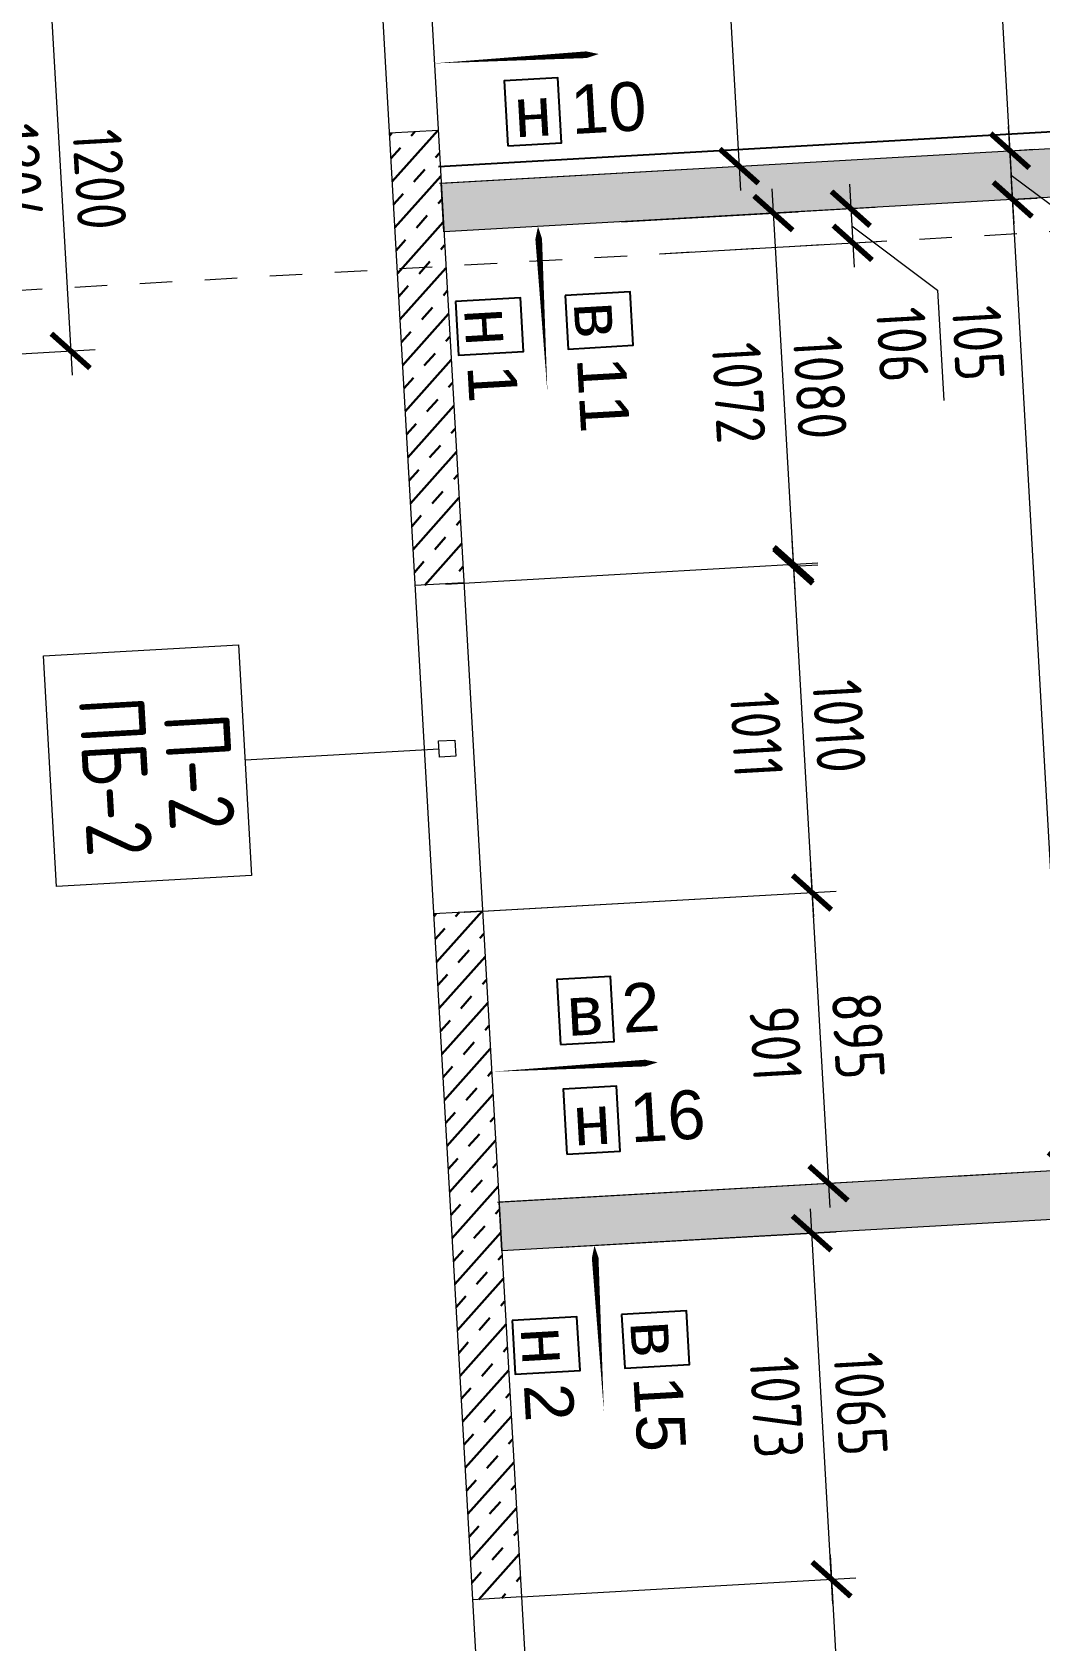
# Model space of a CAD drawing. Header units: metres. Extents: x 93803 to 107732, y 94484 to 125083.
# Drawn here: x 107726.018 to 107729.115, y 110800.807 to 110805.748 of the extents above; entities that cross this region are included whole.
import ezdxf

# ---------------------------------------------------------------- set-up
doc = ezdxf.new("R2010")
doc.units = ezdxf.units.M
doc.header["$PDMODE"] = 35
doc.header["$PDSIZE"] = 1
doc.linetypes.add('_ШПТ__20_т__2_5__Линия сетки', pattern=[25, 20, -2.5, 0, -2.5])
doc.layers.get('Defpoints').update_dxf_attribs({"color": 253})
for name, color, linetype in [('2023.10.30_В_ОТКЛОНЕНИЯ', 7, 'Continuous'), ('2023.10.30_Н_ОТКЛОНЕНИЯ', 7, 'Continuous'), ('_4-3_ маркировка на кладочных планах АР', 7, 'Continuous')]:
    doc.layers.add(name, color=color, linetype=linetype)
for name, color, linetype, lineweight in [('Оси', 250, 'Continuous', 9), ('Размеры', 250, 'Continuous', 9), ('Стены', 7, 'Continuous', 18), ('Стены штриховка', 7, 'Continuous', 30)]:
    doc.layers.add(name, color=color, linetype=linetype, lineweight=lineweight)
doc.styles.add('AxeAndPointZ', font='arial.ttf')
doc.styles.add('ГОСТ 2.304', font='CS_Gost2304.shx')
doc.styles.add('стиль1', font='isocpeur.ttf')
doc.dimstyles.new('невидим', dxfattribs={"dimscale": 100, "dimtxt": 1.5, "dimasz": 1.5, "dimexe": 0.3, "dimexo": 0, "dimgap": 0.5, "dimtad": 1, "dimdec": 0, "dimtxsty": 'ГОСТ 2.304', "dimblk": 'OBLIQUE', "dimcen": 2.5, "dimdle": 0.5, "dimse1": 1, "dimse2": 1, "dimsd1": 1, "dimsd2": 1, "dimadec": 0, "dimazin": 2, "dimtfac": 0.75, "dimtdec": 0, "dimtofl": 0, "dimtmove": 2, "dimatfit": 3, "dimfxl": 1, "dimtfill": 1, "dimtolj": 1, "dimlwd": 9, "dimlwe": 9, "dimarcsym": 1})
doc.dimstyles.new('СПДС', dxfattribs={"dimscale": 100, "dimtxt": 2, "dimasz": 1.5, "dimexe": 1, "dimexo": 0, "dimgap": 0.5, "dimtad": 1, "dimdec": 0, "dimtxsty": 'ГОСТ 2.304', "dimblk": 'ARCHTICK', "dimcen": 2.5, "dimdle": 1, "dimadec": 0, "dimazin": 2, "dimtfac": 0.75, "dimtdec": 0, "dimtmove": 1, "dimatfit": 3, "dimfxl": 1, "dimtfill": 1, "dimtolj": 1, "dimlwd": 9, "dimlwe": 9, "dimarcsym": 1})

# ---------------------------------------------------------------- blocks, each defined once
blk = doc.blocks.new('_ArchTick')
at = {"color": 0, "linetype": 'ByBlock', "const_width": 0.15}
blk.add_lwpolyline([(-0.5, -0.5), (0.5, 0.5)], dxfattribs=at)
blk = doc.blocks.new('*D4520')
at = {"layer": 'Defpoints', "color": 0, "ltscale": 75, "transparency": 16777216}
for p in [(41116.9, 9341.3), (40106.9, 8272), (41116.9, 8272)]:
    blk.add_point(p, dxfattribs=at)
at = {"layer": 'Размеры', "color": 0, "lineweight": 9, "ltscale": 75, "transparency": 16777216}
for p, q in [((40106.9, 8272), (40106.9, 9416.3)), ((41116.9, 8272), (41116.9, 9416.3)), ((40031.9, 9341.3), (41191.9, 9341.3))]:
    blk.add_line(p, q, dxfattribs=at)
at = {"layer": 'Размеры', "color": 0, "lineweight": 9, "ltscale": 75, "transparency": 16777216, "xscale": 112.5, "yscale": 112.5, "zscale": 112.5, "rotation": 180}
blk.add_blockref('_ArchTick', (40106.9, 9341.3), dxfattribs=at)
at = {"layer": 'Размеры', "color": 0, "lineweight": 9, "ltscale": 75, "transparency": 16777216, "xscale": 112.5, "yscale": 112.5, "zscale": 112.5}
blk.add_blockref('_ArchTick', (41116.9, 9341.3), dxfattribs=at)
at = {"layer": 'Размеры', "color": 0, "lineweight": 25, "ltscale": 75, "transparency": 16777216, "insert": (40611.9, 9453.8), "char_height": 150, "width": 139.673, "attachment_point": 5, "style": 'ГОСТ 2.304'}
blk.add_mtext('\\A1;1010', dxfattribs=at)
blk = doc.blocks.new('*D4529')
at = {"layer": 'Defpoints', "color": 0, "ltscale": 75, "transparency": 16777216}
for p in [(38876.4, 9244.2), (36761.4, 8321), (38876.4, 8322)]:
    blk.add_point(p, dxfattribs=at)
at = {"layer": 'Размеры', "color": 0, "lineweight": 9, "ltscale": 75, "transparency": 16777216}
for p, q in [((36761.4, 8321), (36761.4, 9319.2)), ((38876.4, 8322), (38876.4, 9319.2)), ((36686.4, 9244.2), (38951.4, 9244.2))]:
    blk.add_line(p, q, dxfattribs=at)
at = {"layer": 'Размеры', "color": 0, "lineweight": 9, "ltscale": 75, "transparency": 16777216, "xscale": 112.5, "yscale": 112.5, "zscale": 112.5, "rotation": 180}
blk.add_blockref('_ArchTick', (36761.4, 9244.2), dxfattribs=at)
at = {"layer": 'Размеры', "color": 0, "lineweight": 9, "ltscale": 75, "transparency": 16777216, "xscale": 112.5, "yscale": 112.5, "zscale": 112.5}
blk.add_blockref('_ArchTick', (38876.4, 9244.2), dxfattribs=at)
at = {"layer": 'Размеры', "color": 0, "lineweight": 25, "ltscale": 75, "transparency": 16777216, "insert": (37818.9, 9365.6), "char_height": 150, "width": 172.39, "attachment_point": 5, "style": 'ГОСТ 2.304'}
blk.add_mtext('\\A1;2115', dxfattribs=at)
blk = doc.blocks.new('*D4530')
at = {"layer": 'Defpoints', "color": 0, "ltscale": 75, "transparency": 16777216}
for p in [(40113.1, 9341.3), (40113.1, 9341.3), (39026.4, 8873.7)]:
    blk.add_point(p, dxfattribs=at)
at = {"layer": 'Размеры', "color": 0, "lineweight": 9, "ltscale": 75, "transparency": 16777216}
for p, q in [((39026.4, 8873.7), (39026.4, 9416.3)), ((40113.1, 9341.3), (40113.1, 9416.3)), ((38951.4, 9341.3), (40188.1, 9341.3))]:
    blk.add_line(p, q, dxfattribs=at)
at = {"layer": 'Размеры', "color": 0, "lineweight": 9, "ltscale": 75, "transparency": 16777216, "xscale": 112.5, "yscale": 112.5, "zscale": 112.5, "rotation": 180}
blk.add_blockref('_ArchTick', (39026.4, 9341.3), dxfattribs=at)
at = {"layer": 'Размеры', "color": 0, "lineweight": 9, "ltscale": 75, "transparency": 16777216, "xscale": 112.5, "yscale": 112.5, "zscale": 112.5}
blk.add_blockref('_ArchTick', (40113.1, 9341.3), dxfattribs=at)
at = {"layer": 'Размеры', "color": 0, "lineweight": 25, "ltscale": 75, "transparency": 16777216, "insert": (39569.7, 9453.8), "char_height": 150, "width": 172.39, "attachment_point": 5, "style": 'ГОСТ 2.304'}
blk.add_mtext('\\A1;1080', dxfattribs=at)
blk = doc.blocks.new('*D4531')
at = {"layer": 'Defpoints', "color": 0, "ltscale": 75, "transparency": 16777216}
for p in [(42011.4, 9341.3), (42011.4, 8322), (41116.9, 8273)]:
    blk.add_point(p, dxfattribs=at)
at = {"layer": 'Размеры', "color": 0, "lineweight": 9, "ltscale": 75, "transparency": 16777216}
for p, q in [((41116.9, 8273), (41116.9, 9416.3)), ((42011.4, 8322), (42011.4, 9416.3)), ((41041.9, 9341.3), (42086.4, 9341.3))]:
    blk.add_line(p, q, dxfattribs=at)
at = {"layer": 'Размеры', "color": 0, "lineweight": 9, "ltscale": 75, "transparency": 16777216, "xscale": 112.5, "yscale": 112.5, "zscale": 112.5, "rotation": 180}
blk.add_blockref('_ArchTick', (41116.9, 9341.3), dxfattribs=at)
at = {"layer": 'Размеры', "color": 0, "lineweight": 9, "ltscale": 75, "transparency": 16777216, "xscale": 112.5, "yscale": 112.5, "zscale": 112.5}
blk.add_blockref('_ArchTick', (42011.4, 9341.3), dxfattribs=at)
at = {"layer": 'Размеры', "color": 0, "lineweight": 25, "ltscale": 75, "transparency": 16777216, "insert": (41564.2, 9458.1), "char_height": 150, "width": 139.673, "attachment_point": 5, "style": 'ГОСТ 2.304'}
blk.add_mtext('\\A1;895', dxfattribs=at)
blk = doc.blocks.new('*D4966')
at = {"layer": 'Defpoints', "color": 0, "ltscale": 100, "transparency": 16777216}
for p in [(44236.5, 9281.6), (43226.5, 8327), (44236.5, 8327)]:
    blk.add_point(p, dxfattribs=at)
at = {"layer": 'Размеры', "color": 0, "lineweight": 9, "ltscale": 100, "transparency": 16777216}
for p, q in [((43226.5, 8327), (43226.5, 9356.6)), ((44236.5, 8327), (44236.5, 9356.6)), ((43151.5, 9281.6), (44311.5, 9281.6))]:
    blk.add_line(p, q, dxfattribs=at)
at = {"layer": 'Размеры', "color": 0, "lineweight": 9, "ltscale": 100, "transparency": 16777216, "xscale": 112.5, "yscale": 112.5, "zscale": 112.5, "rotation": 180}
blk.add_blockref('_ArchTick', (43226.5, 9281.6), dxfattribs=at)
at = {"layer": 'Размеры', "color": 0, "lineweight": 9, "ltscale": 100, "transparency": 16777216, "xscale": 112.5, "yscale": 112.5, "zscale": 112.5}
blk.add_blockref('_ArchTick', (44236.5, 9281.6), dxfattribs=at)
at = {"layer": 'Размеры', "color": 0, "lineweight": 25, "ltscale": 100, "transparency": 16777216, "insert": (43731.5, 9394.1), "char_height": 150, "width": 139.673, "attachment_point": 5, "style": 'ГОСТ 2.304'}
blk.add_mtext('\\A1;1010', dxfattribs=at)
blk = doc.blocks.new('*D4987')
at = {"layer": 'Defpoints', "color": 0, "ltscale": 100, "transparency": 16777216}
for p in [(43232.7, 8716.9), (44237.6, 8245.4, 1207), (43232.7, 8179.9, 1234.1)]:
    blk.add_point(p, dxfattribs=at)
at = {"color": 0, "ltscale": 100, "transparency": 16777216, "insert": (43757.3, 9147), "char_height": 150, "attachment_point": 5, "style": 'ГОСТ 2.304', "bg_fill": 3, "box_fill_scale": 1.1, "bg_fill_color": 256, "bg_fill_true_color": 13158600, "bg_fill_transparency": 0}
blk.add_mtext('\\A1;1005', dxfattribs=at)
blk = doc.blocks.new('_Oblique')
at = {"color": 0, "linetype": 'ByBlock', "lineweight": -2}
blk.add_line((-0.5, -0.5), (0.5, 0.5), dxfattribs=at)
blk = doc.blocks.new('*D4534')
at = {"layer": 'Defpoints', "color": 0, "ltscale": 75, "transparency": 16777216}
for p in [(39131.5, 9579.6), (39026.4, 9078.4), (39131.5, 8985.3)]:
    blk.add_point(p, dxfattribs=at)
at = {"layer": 'Размеры', "color": 0, "lineweight": 9, "ltscale": 75, "transparency": 16777216}
for p, q in [((39078.9, 9579.6), (39291.4, 9831.5)), ((39291.4, 9831.5), (39631.4, 9831.5)), ((39026.4, 9078.4), (39026.4, 9654.6)), ((39131.5, 8985.3), (39131.5, 9654.6)), ((38951.4, 9579.6), (39206.5, 9579.6))]:
    blk.add_line(p, q, dxfattribs=at)
at = {"layer": 'Размеры', "color": 0, "lineweight": 9, "ltscale": 75, "transparency": 16777216, "xscale": 112.5, "yscale": 112.5, "zscale": 112.5, "rotation": 180}
blk.add_blockref('_ArchTick', (39026.4, 9579.6), dxfattribs=at)
at = {"layer": 'Размеры', "color": 0, "lineweight": 9, "ltscale": 75, "transparency": 16777216, "xscale": 112.5, "yscale": 112.5, "zscale": 112.5}
blk.add_blockref('_ArchTick', (39131.5, 9579.6), dxfattribs=at)
at = {"layer": 'Размеры', "color": 0, "lineweight": 25, "ltscale": 75, "transparency": 16777216, "insert": (39461.4, 9947.1), "char_height": 150, "attachment_point": 5, "style": 'ГОСТ 2.304'}
blk.add_mtext('\\A1;105', dxfattribs=at)
blk = doc.blocks.new('*D4988')
at = {"layer": 'Defpoints', "color": 0, "ltscale": 100, "transparency": 16777216}
for p in [(41108.9, 8728.4), (41108.9, 8262.6, 1398), (40098, 8251.5, 1379.2)]:
    blk.add_point(p, dxfattribs=at)
at = {"color": 0, "ltscale": 100, "transparency": 16777216, "insert": (40623.6, 9198.5), "char_height": 150, "attachment_point": 5, "style": 'ГОСТ 2.304', "bg_fill": 3, "box_fill_scale": 1.1, "bg_fill_color": 256, "bg_fill_true_color": 13158600, "bg_fill_transparency": 0}
blk.add_mtext('\\A1;1011', dxfattribs=at)
blk = doc.blocks.new('*D4989')
at = {"layer": 'Defpoints', "color": 0, "ltscale": 100, "transparency": 16777216}
for p in [(39025.8, 9108.2, -53.6), (39025.8, 8737.7), (40098, 8251.5, 1379.2)]:
    blk.add_point(p, dxfattribs=at)
at = {"color": 0, "ltscale": 100, "transparency": 16777216, "insert": (39571.9, 9203.6), "char_height": 150, "attachment_point": 5, "style": 'ГОСТ 2.304', "bg_fill": 3, "box_fill_scale": 1.1, "bg_fill_color": 256, "bg_fill_true_color": 13158600, "bg_fill_transparency": 0}
blk.add_mtext('\\A1;1072', dxfattribs=at)
blk = doc.blocks.new('*D4990')
at = {"layer": 'Defpoints', "color": 0, "ltscale": 100, "transparency": 16777216}
for p in [(39025.8, 9108.2, -53.6), (36762.7, 8708.9), (36762.7, 8250.3, 1137.7)]:
    blk.add_point(p, dxfattribs=at)
at = {"color": 0, "ltscale": 100, "transparency": 16777216, "insert": (37759.6, 9110.3), "char_height": 150, "attachment_point": 5, "style": 'ГОСТ 2.304', "bg_fill": 3, "box_fill_scale": 1.1, "bg_fill_color": 256, "bg_fill_true_color": 13158600, "bg_fill_transparency": 0}
blk.add_mtext('\\A1;2113', dxfattribs=at)
blk = doc.blocks.new('*D4956')
at = {"layer": 'Defpoints', "color": 0, "ltscale": 100, "transparency": 16777216}
for p in [(39025.8, 9108.2, -53.6), (39131.5, 9124.6), (39131.5, 9108.2)]:
    blk.add_point(p, dxfattribs=at)
at = {"color": 0, "ltscale": 100, "transparency": 16777216, "insert": (39452.7, 9714.2), "char_height": 150, "attachment_point": 5, "style": 'ГОСТ 2.304', "bg_fill": 3, "box_fill_scale": 1.1, "bg_fill_color": 256, "bg_fill_true_color": 13158600, "bg_fill_transparency": 0}
blk.add_mtext('\\A1;106', dxfattribs=at)
blk = doc.blocks.new('*D4957')
at = {"layer": 'Defpoints', "color": 0, "ltscale": 100, "transparency": 16777216}
for p in [(42161.5, 9281.6), (42161.5, 8496), (43226.5, 8327)]:
    blk.add_point(p, dxfattribs=at)
at = {"layer": 'Размеры', "color": 0, "lineweight": 9, "ltscale": 100, "transparency": 16777216}
for p, q in [((42161.5, 8496), (42161.5, 9356.6)), ((43226.5, 8327), (43226.5, 9356.6)), ((43301.5, 9281.6), (42086.5, 9281.6))]:
    blk.add_line(p, q, dxfattribs=at)
at = {"layer": 'Размеры', "color": 0, "lineweight": 9, "ltscale": 100, "transparency": 16777216, "xscale": 112.5, "yscale": 112.5, "zscale": 112.5, "rotation": 180}
blk.add_blockref('_ArchTick', (42161.5, 9281.6), dxfattribs=at)
at = {"layer": 'Размеры', "color": 0, "lineweight": 9, "ltscale": 100, "transparency": 16777216, "xscale": 112.5, "yscale": 112.5, "zscale": 112.5}
blk.add_blockref('_ArchTick', (43226.5, 9281.6), dxfattribs=at)
at = {"layer": 'Размеры', "color": 0, "lineweight": 25, "ltscale": 100, "transparency": 16777216, "insert": (42694, 9401.6), "char_height": 150, "attachment_point": 5, "style": 'ГОСТ 2.304'}
blk.add_mtext('\\A1;1065', dxfattribs=at)
blk = doc.blocks.new('*D4919')
at = {"layer": 'Defpoints', "color": 0, "ltscale": 75, "transparency": 16777216}
for p in [(39326.5, 7161), (38126.5, 6332), (39326.5, 6332)]:
    blk.add_point(p, dxfattribs=at)
at = {"layer": 'Размеры', "color": 0, "lineweight": 9, "ltscale": 75, "transparency": 16777216}
for p, q in [((38126.5, 6332), (38126.5, 7236)), ((39326.5, 6332), (39326.5, 7236)), ((38051.5, 7161), (39401.5, 7161))]:
    blk.add_line(p, q, dxfattribs=at)
at = {"layer": 'Размеры', "color": 0, "lineweight": 9, "ltscale": 75, "transparency": 16777216, "xscale": 112.5, "yscale": 112.5, "zscale": 112.5, "rotation": 180}
blk.add_blockref('_ArchTick', (38126.5, 7161), dxfattribs=at)
at = {"layer": 'Размеры', "color": 0, "lineweight": 9, "ltscale": 75, "transparency": 16777216, "xscale": 112.5, "yscale": 112.5, "zscale": 112.5}
blk.add_blockref('_ArchTick', (39326.5, 7161), dxfattribs=at)
at = {"layer": 'Размеры', "color": 0, "lineweight": 25, "ltscale": 75, "transparency": 16777216, "insert": (38806, 7279.3), "char_height": 150, "attachment_point": 5, "style": 'ГОСТ 2.304'}
blk.add_mtext('\\A1;1200', dxfattribs=at)
blk = doc.blocks.new('*D4922')
at = {"layer": 'Defpoints', "color": 0, "ltscale": 100, "transparency": 16777216}
for p in [(39026.4, 10078.1), (39026.4, 10078.1), (42011.4, 9733.6)]:
    blk.add_point(p, dxfattribs=at)
at = {"layer": 'Размеры', "color": 0, "lineweight": 9, "ltscale": 100, "transparency": 16777216}
for p, q in [((39026.4, 10078.1), (39026.4, 10153.1)), ((42011.4, 9733.6), (42011.4, 10153.1)), ((42086.4, 10078.1), (38951.4, 10078.1))]:
    blk.add_line(p, q, dxfattribs=at)
at = {"layer": 'Размеры', "color": 0, "lineweight": 9, "ltscale": 100, "transparency": 16777216, "xscale": 112.5, "yscale": 112.5, "zscale": 112.5, "rotation": 180}
blk.add_blockref('_ArchTick', (39026.4, 10078.1), dxfattribs=at)
at = {"layer": 'Размеры', "color": 0, "lineweight": 9, "ltscale": 100, "transparency": 16777216, "xscale": 112.5, "yscale": 112.5, "zscale": 112.5}
blk.add_blockref('_ArchTick', (42011.4, 10078.1), dxfattribs=at)
at = {"layer": 'Размеры', "color": 0, "lineweight": 25, "ltscale": 100, "transparency": 16777216, "insert": (40518.9, 10200.7), "char_height": 150, "attachment_point": 5, "style": 'ГОСТ 2.304'}
blk.add_mtext('\\A1;2985', dxfattribs=at)
blk = doc.blocks.new('*D4923')
at = {"layer": 'Defpoints', "color": 0, "ltscale": 100, "transparency": 16777216}
for p in [(38876.4, 10078.1), (38876.4, 10078.1), (39026.4, 10078.1)]:
    blk.add_point(p, dxfattribs=at)
at = {"layer": 'Размеры', "color": 0, "lineweight": 9, "ltscale": 100, "transparency": 16777216}
for p, q in [((38951.4, 10078.1), (39356.4, 10559.2)), ((39356.4, 10559.2), (39690.1, 10559.2)), ((38876.4, 10078.1), (38876.4, 10153.1)), ((39026.4, 10078.1), (39026.4, 10153.1)), ((39101.4, 10078.1), (38801.4, 10078.1))]:
    blk.add_line(p, q, dxfattribs=at)
at = {"layer": 'Размеры', "color": 0, "lineweight": 9, "ltscale": 100, "transparency": 16777216, "xscale": 112.5, "yscale": 112.5, "zscale": 112.5, "rotation": 180}
blk.add_blockref('_ArchTick', (38876.4, 10078.1), dxfattribs=at)
at = {"layer": 'Размеры', "color": 0, "lineweight": 9, "ltscale": 100, "transparency": 16777216, "xscale": 112.5, "yscale": 112.5, "zscale": 112.5}
blk.add_blockref('_ArchTick', (39026.4, 10078.1), dxfattribs=at)
at = {"layer": 'Размеры', "color": 0, "lineweight": 25, "ltscale": 100, "transparency": 16777216, "insert": (39523.3, 10674.8), "char_height": 150, "attachment_point": 5, "style": 'ГОСТ 2.304'}
blk.add_mtext('\\A1;150', dxfattribs=at)
blk = doc.blocks.new('*D4931')
at = {"layer": 'Defpoints', "color": 0, "ltscale": 100, "transparency": 16777216}
for p in [(33486.4, 10078.1), (38876.4, 10078.1), (38876.4, 10078.1)]:
    blk.add_point(p, dxfattribs=at)
at = {"layer": 'Размеры', "color": 0, "lineweight": 9, "ltscale": 100, "transparency": 16777216}
for p, q in [((33486.4, 10078.1), (33486.4, 10153.1)), ((38876.4, 10078.1), (38876.4, 10153.1)), ((33411.4, 10078.1), (38951.4, 10078.1))]:
    blk.add_line(p, q, dxfattribs=at)
at = {"layer": 'Размеры', "color": 0, "lineweight": 9, "ltscale": 100, "transparency": 16777216, "xscale": 112.5, "yscale": 112.5, "zscale": 112.5, "rotation": 180}
blk.add_blockref('_ArchTick', (33486.4, 10078.1), dxfattribs=at)
at = {"layer": 'Размеры', "color": 0, "lineweight": 9, "ltscale": 100, "transparency": 16777216, "xscale": 112.5, "yscale": 112.5, "zscale": 112.5}
blk.add_blockref('_ArchTick', (38876.4, 10078.1), dxfattribs=at)
at = {"layer": 'Размеры', "color": 0, "lineweight": 25, "ltscale": 100, "transparency": 16777216, "insert": (36181.4, 10194.9), "char_height": 150, "attachment_point": 5, "style": 'ГОСТ 2.304'}
blk.add_mtext('\\A1;5390', dxfattribs=at)
blk = doc.blocks.new('*D4945')
at = {"layer": 'Defpoints', "color": 0, "transparency": 16777216}
for p in [(42159.9, 9059.3, 3953), (43232.7, 8740.3), (43232.7, 8179.9, 1234.1)]:
    blk.add_point(p, dxfattribs=at)
at = {"color": 0, "transparency": 16777216, "insert": (42689.8, 9142.7), "char_height": 150, "attachment_point": 5, "style": 'ГОСТ 2.304', "bg_fill": 3, "box_fill_scale": 1.1, "bg_fill_color": 256, "bg_fill_true_color": 13158600, "bg_fill_transparency": 0}
blk.add_mtext('\\A1;1073', dxfattribs=at)
blk = doc.blocks.new('*D3300')
at = {"layer": 'Defpoints', "color": 0, "transparency": 16777216}
for p in [(42009.9, 9059.3, 3953), (41108.9, 8742.6), (41108.9, 8262.6, 1398)]:
    blk.add_point(p, dxfattribs=at)
at = {"color": 0, "transparency": 16777216, "insert": (41573.3, 9203.6), "char_height": 150, "attachment_point": 5, "style": 'ГОСТ 2.304', "bg_fill": 3, "box_fill_scale": 1.1, "bg_fill_color": 256, "bg_fill_true_color": 13158600, "bg_fill_transparency": 0}
blk.add_mtext('\\A1;901', dxfattribs=at)
blk = doc.blocks.new('34433')
at = {"layer": 'Оси', "linetype": '_ШПТ__20_т__2_5__Линия сетки'}
blk.add_line((39131.5, -815.2), (39131.5, 12717.6), dxfattribs=at)
at = {"layer": 'Стены'}
blk.add_lwpolyline([(42011.4, 12187), (42161.5, 12187), (42161.5, 8327), (42011.4, 8327)], close=True, dxfattribs=at)
at = {"layer": 'Размеры', "color": 0, "lineweight": 25, "ltscale": 100}
dim = blk.add_linear_dim(base=(38876.4, 10078.1), p1=(39026.4, 10078.1), p2=(38876.4, 10078.1), dimstyle='СПДС', override={"dimscale": 75, "dimtfill": 0}, dxfattribs=at)
dim.commit()
dim.dimension.update_dxf_attribs({"geometry": '*D4923', "text_midpoint": (39393.9, 10559.2), "dimtype": 160})
for base, p1, p2, picture, middle in [((38876.4, 10078.1), (33486.4, 10078.1), (38876.4, 10078.1), '*D4931', (36181.4, 10194.9)), ((44236.5, 9281.6), (43226.5, 8327), (44236.5, 8327), '*D4966', (43731.5, 9394.1))]:
    dim = blk.add_linear_dim(base=base, p1=p1, p2=p2, dimstyle='СПДС', override={"dimscale": 75, "dimtfill": 0}, dxfattribs=at)
    dim.commit()
    dim.dimension.update_dxf_attribs({"geometry": picture, "text_midpoint": middle})
at = {"layer": 'Размеры', "color": 0, "lineweight": 25, "ltscale": 75}
for base, p1, p2, picture, middle, dimtype in [((39131.5, 9579.6), (39026.4, 9078.4), (39131.5, 8985.3), '*D4534', (39328.9, 9831.5), 128), ((39326.5, 7161), (38126.5, 6332), (39326.5, 6332), '*D4919', (38806, 7161), 160)]:
    dim = blk.add_linear_dim(base=base, p1=p1, p2=p2, dimstyle='СПДС', override={"dimscale": 75, "dimtfill": 0}, dxfattribs=at)
    dim.commit()
    dim.dimension.update_dxf_attribs({"geometry": picture, "text_midpoint": middle, "dimtype": dimtype})
dim = blk.add_linear_dim(base=(40113.1, 9341.3), p1=(39026.4, 8873.7), p2=(40113.1, 9341.3), text='1080', dimstyle='СПДС', override={"dimscale": 75, "dimtfill": 0}, dxfattribs=at)
dim.commit()
dim.dimension.update_dxf_attribs({"geometry": '*D4530', "text_midpoint": (39569.7, 9453.8)})
for base, p1, p2, picture, middle in [((41116.9, 9341.3), (40106.9, 8272), (41116.9, 8272), '*D4520', (40611.9, 9453.8)), ((42011.4093252, 9341.266547), (41116.9093252, 8273), (42011.4093252, 8322), '*D4531', (41564.1593252, 9458.1070982)), ((38876.4, 9244.2), (36761.4, 8321), (38876.4, 8322), '*D4529', (37818.9, 9365.6))]:
    dim = blk.add_linear_dim(base=base, p1=p1, p2=p2, dimstyle='СПДС', override={"dimscale": 75, "dimtfill": 0}, dxfattribs=at)
    dim.commit()
    dim.dimension.update_dxf_attribs({"geometry": picture, "text_midpoint": middle})
at = {"ltscale": 100, "insert": (38777.7, 7025.3), "char_height": 150, "attachment_point": 5, "style": 'ГОСТ 2.304', "bg_fill": 3, "box_fill_scale": 1.1, "bg_fill_color": 256, "bg_fill_true_color": 13158600, "bg_fill_transparency": 0}
blk.add_mtext('\\A1;1204', dxfattribs=at)
at = {"ltscale": 100}
for base, p1, p2, picture, middle in [((41108.9, 8728.4), (40098, 8251.5, 1379.2), (41108.9, 8262.6, 1398), '*D4988', (40623.6, 9198.5)), ((43232.7, 8716.9), (44237.6, 8245.4, 1207), (43232.7, 8179.9, 1234.1), '*D4987', (43757.3, 9147))]:
    dim = blk.add_linear_dim(base=base, p1=p1, p2=p2, dimstyle='невидим', dxfattribs=at)
    dim.commit()
    dim.dimension.update_dxf_attribs({"geometry": picture, "text_midpoint": middle, "dimtype": 160})
at = {"layer": 'Стены штриховка'}
h = blk.add_hatch(dxfattribs=at)
h.set_pattern_fill('ASHLER', color=256, scale=200, angle=270, pattern_type=2)
h.set_pattern_definition([(315, (-63988.5, 379.79), (70.71068, 70.71068), []), (315, (-63917.8, 379.79), (70.71068, 70.71068), [50, -50])])
h.paths.add_polyline_path([(43226.5, 8327), (41116.4, 8327), (41116.4, 8177), (43226.5, 8177)])
at = {"layer": 'Стены'}
for points in [[(41116.4, 8327), (41116.4, 8177)], [(43226.5, 8327), (43226.5, 8177)]]:
    blk.add_lwpolyline(points, dxfattribs=at)
at = {"ltscale": 100}
dim = blk.add_linear_dim(base=(39025.8, 8737.7), p1=(40098, 8251.5, 1379.2), p2=(39025.8, 9108.2, -53.6), dimstyle='невидим', dxfattribs=at)
dim.commit()
dim.dimension.update_dxf_attribs({"geometry": '*D4989', "text_midpoint": (39571.9, 9203.6), "dimtype": 160})
at = {"layer": 'Размеры', "color": 0, "lineweight": 25, "ltscale": 100}
dim = blk.add_linear_dim(base=(42161.5, 9281.6), p1=(43226.5, 8327), p2=(42161.5, 8496), dimstyle='СПДС', override={"dimscale": 75, "dimtfill": 0}, dxfattribs=at)
dim.commit()
dim.dimension.update_dxf_attribs({"geometry": '*D4957', "text_midpoint": (42694, 9401.6)})
at = {"layer": 'Стены'}
blk.add_lwpolyline([(40106.4, 8327), (40106.4, 8177)], dxfattribs=at)
at = {"ltscale": 100}
dim = blk.add_linear_dim(base=(36762.7, 8708.9), p1=(39025.8, 9108.2, -53.6), p2=(36762.7, 8250.3, 1137.7), text='2113', dimstyle='невидим', dxfattribs=at)
dim.commit()
dim.dimension.update_dxf_attribs({"geometry": '*D4990', "text_midpoint": (37759.6, 9110.3), "dimtype": 160})
at = {"layer": 'Стены штриховка'}
h = blk.add_hatch(dxfattribs=at)
h.set_pattern_fill('ASHLER', color=256, scale=200, angle=270, pattern_type=2)
h.set_pattern_definition([(315, (-66390.45, 379.79), (70.71068, 70.71068), []), (315, (-66319.75, 379.79), (70.71068, 70.71068), [50, -50])])
h.paths.add_polyline_path([(40106.4, 8327), (38714.5, 8327), (38714.5, 8177), (40106.4, 8177)])
at = {"layer": 'Стены'}
blk.add_lwpolyline([(14941.5, 8327), (45321.5, 8327), (45321.5, 8177), (14941.5, 8177)], close=True, dxfattribs=at)
blk.add_lwpolyline([(38714.5, 8327), (38714.5, 8177)], dxfattribs=at)
at = {"ltscale": 100}
dim = blk.add_linear_dim(base=(39131.5, 9124.6), p1=(39025.8, 9108.2, -53.6), p2=(39131.5, 9108.2), dimstyle='невидим', dxfattribs=at)
dim.commit()
dim.dimension.update_dxf_attribs({"geometry": '*D4956', "text_midpoint": (39452.7, 9714.2), "dimtype": 160})
at = {"layer": 'Стены штриховка'}
h = blk.add_hatch(dxfattribs=at)
h.set_pattern_fill('ASHLER', color=256, scale=200, angle=270, pattern_type=2)
h.set_pattern_definition([(315, (-90163.45, 379.79), (70.71068, 70.71068), []), (315, (-90092.75, 379.79), (70.71068, 70.71068), [50, -50])])
h.paths.add_polyline_path([(27011.4, 12187.7), (26861.3, 12187.7), (26861.3, 8327.7), (27011.4, 8327.7)])
h.paths.add_polyline_path([(30236.4, 12187.3), (30086.4, 12187.3), (30086.4, 8327.3), (30236.4, 8327.3)])
h.paths.add_polyline_path([(31846.5, 12187.3), (31696.4, 12187.3), (31696.4, 8327.3), (31846.5, 8327.3)])
h.paths.add_polyline_path([(33486.4, 12187.2), (33336.3, 12187.2), (33336.3, 8327.2), (33486.4, 8327.2)])
h.paths.add_polyline_path([(39026.4, 12187), (38876.4, 12187), (38876.4, 8327), (39026.4, 8327)])
h.paths.add_polyline_path([(42161.5, 12187), (42011.4, 12187), (42011.4, 8327), (42161.5, 8327)])
at = {"layer": 'Стены'}
blk.add_lwpolyline([(38876.4, 12187), (39026.4, 12187), (39026.4, 8327), (38876.4, 8327)], close=True, dxfattribs=at)
at = {"layer": 'Размеры', "color": 0, "lineweight": 25, "ltscale": 100}
dim = blk.add_linear_dim(base=(39026.4, 10078.1), p1=(42011.4, 9733.6), p2=(39026.4, 10078.1), dimstyle='СПДС', override={"dimscale": 75, "dimtfill": 0}, dxfattribs=at)
dim.commit()
dim.dimension.update_dxf_attribs({"geometry": '*D4922', "text_midpoint": (40518.9, 10200.7)})
for base, p1, p2, picture, middle, dimtype in [((41108.9, 8742.6), (42009.9, 9059.3, 3953), (41108.9, 8262.6, 1398), '*D3300', (41573.3, 9203.6), 128), ((43232.7, 8740.3), (42159.9, 9059.3, 3953), (43232.7, 8179.9, 1234.1), '*D4945', (42689.8, 9142.7), 160)]:
    dim = blk.add_linear_dim(base=base, p1=p1, p2=p2, dimstyle='невидим')
    dim.commit()
    dim.dimension.update_dxf_attribs({"geometry": picture, "text_midpoint": middle, "dimtype": dimtype})

msp = doc.modelspace()

# ---------------------------------------------------------------- block references
at = {"xscale": 0.001, "yscale": 0.001, "zscale": 0.001, "rotation": 273.2530497410625}
msp.add_blockref('34433', (107716.7554, 110843.6261), dxfattribs=at)

# ---------------------------------------------------------------- next in the draw order: linework, layer by layer
at = {"ltscale": 0.1}
msp.add_line((107731.101, 110805.5524), (107727.2672, 110805.3345), dxfattribs=at)
at = {"layer": '2023.10.30_В_ОТКЛОНЕНИЯ'}
for points in [[(107727.2492, 110805.6523, 0, 0, 0), (107727.7597, 110805.6813, 0, 0.1091, 0), (107727.5555, 110805.6697, 0.0205, 0.0205, 0), (107727.2492, 110805.6523, 0, 0, 0)], [(107727.6018, 110804.641, 0, 0, 0), (107727.5728, 110805.1515, 0, 0.1091, 0), (107727.5844, 110804.9473, 0.0205, 0.0205, 0), (107727.6018, 110804.641, 0, 0, 0)], [(107727.4302, 110802.5549, 0, 0, 0), (107727.9407, 110802.5839, 0, 0.1091, 0), (107727.7365, 110802.5723, 0.0205, 0.0205, 0), (107727.4302, 110802.5549, 0, 0, 0)], [(107727.7754, 110801.5108, 0, 0, 0), (107727.7464, 110802.0213, 0, 0.1091, 0), (107727.758, 110801.8171, 0.0205, 0.0205, 0), (107727.7754, 110801.5108, 0, 0, 0)]]:
    msp.add_lwpolyline(points, format="xyseb", dxfattribs=at)
for points in [[(107727.6563, 110804.9399), (107727.6657, 110804.7751), (107727.8653, 110804.7865), (107727.8559, 110804.9512), (107727.6563, 110804.9399)], [(107727.6419, 110802.6384), (107727.8066, 110802.6478), (107727.7953, 110802.8475), (107727.6305, 110802.8381), (107727.6419, 110802.6384)], [(107727.8299, 110801.8096), (107727.8393, 110801.6449), (107728.0389, 110801.6562), (107728.0296, 110801.821), (107727.8299, 110801.8096)]]:
    msp.add_lwpolyline(points, dxfattribs=at)
at = {"layer": '2023.10.30_Н_ОТКЛОНЕНИЯ'}
for points in [[(107727.48, 110805.3988), (107727.6447, 110805.4082), (107727.6334, 110805.6079), (107727.4686, 110805.5985), (107727.48, 110805.3988)], [(107727.3193, 110804.9207), (107727.3287, 110804.756), (107727.5283, 110804.7673), (107727.519, 110804.9321), (107727.3193, 110804.9207)], [(107727.661, 110802.3015), (107727.8258, 110802.3108), (107727.8144, 110802.5105), (107727.6497, 110802.5011), (107727.661, 110802.3015)], [(107727.493, 110801.7905), (107727.5023, 110801.6257), (107727.702, 110801.6371), (107727.6926, 110801.8018), (107727.493, 110801.7905)]]:
    msp.add_lwpolyline(points, dxfattribs=at)
for points in [[(107727.6018, 110804.641, 0, 0, 0), (107727.5728, 110805.1515, 0, 0.1091, 0), (107727.5844, 110804.9473, 0.0205, 0.0205, 0), (107727.6018, 110804.641, 0, 0, 0)], [(107727.4302, 110802.5549, 0, 0, 0), (107727.9407, 110802.5839, 0, 0.1091, 0), (107727.7365, 110802.5723, 0.0205, 0.0205, 0), (107727.4302, 110802.5549, 0, 0, 0)], [(107727.7754, 110801.5108, 0, 0, 0), (107727.7464, 110802.0213, 0, 0.1091, 0), (107727.758, 110801.8171, 0.0205, 0.0205, 0), (107727.7754, 110801.5108, 0, 0, 0)]]:
    msp.add_lwpolyline(points, format="xyseb", dxfattribs=at)
at = {"layer": '_4-3_ маркировка на кладочных планах АР', "color": 0, "linetype": 'Continuous', "lineweight": 0}
for p, q in [((107726.0531, 110803.8323), (107726.6521, 110803.8664)), ((107726.6521, 110803.8664), (107726.6924, 110803.1581)), ((107726.0934, 110803.1241), (107726.0531, 110803.8323)), ((107727.2673, 110803.5711), (107727.3172, 110803.574)), ((107727.2701, 110803.5212), (107727.2673, 110803.5711)), ((107727.3172, 110803.574), (107727.32, 110803.524)), ((107727.2687, 110803.5462), (107726.6723, 110803.5123)), ((107727.32, 110803.524), (107727.2701, 110803.5212)), ((107726.6924, 110803.1581), (107726.0934, 110803.1241))]:
    msp.add_line(p, q, dxfattribs=at)

# ---------------------------------------------------------------- next in the draw order: texts
at = {"layer": '2023.10.30_В_ОТКЛОНЕНИЯ', "style": 'AxeAndPointZ'}
for s, rotation, p in [('в 11', 273.253, (107727.6827, 110804.9163)), ('в 2', 3.253, (107727.6654, 110802.6648)), ('в 15', 273.253, (107727.8563, 110801.7861))]:
    msp.add_text(s, height=0.15, rotation=rotation, dxfattribs=at).set_placement(p)
at = {"layer": '2023.10.30_Н_ОТКЛОНЕНИЯ', "style": 'AxeAndPointZ'}
for s, rotation, p in [('н 10', 3.253, (107727.5035, 110805.4252)), ('н 1', 273.253, (107727.3457, 110804.8972)), ('н 16', 3.253, (107727.6846, 110802.3279)), ('н 2', 273.253, (107727.5194, 110801.7669))]:
    msp.add_text(s, height=0.15, rotation=rotation, dxfattribs=at).set_placement(p)
at = {"layer": '_4-3_ маркировка на кладочных планах АР', "color": 0, "lineweight": 5, "char_height": 0.2, "attachment_point": 2, "rotation": 273.253, "style": 'стиль1'}
for s, insert in [('\\A1;\\pxqc,t0,20;{\\W0.8;ПБ-2 \\H0.66x;\\S^  ;\\S^  ;}', (107726.381, 110803.3501)), ('\\A1;\\pxqc,t0,20;{\\W0.8;П-2 \\H0.66x;\\S^  ;\\S^  ;}', (107726.6386, 110803.3648))]:
    msp.add_mtext(s, dxfattribs=dict(at, insert=insert))

doc.saveas('drawing.dxf')
